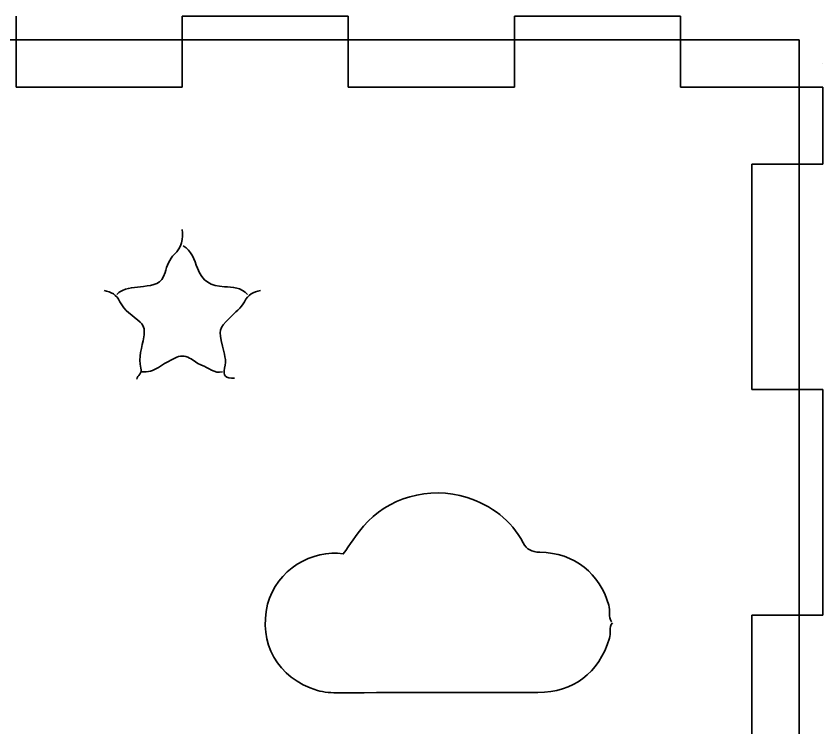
# Model space of a CAD drawing. Header units: inches. Extents: x 5 to 205, y -289 to -24.
# Drawn here: x 100 to 134, y -54.28 to -24.28 of the extents above; entities that cross this region are included whole.
import ezdxf

# ---------------------------------------------------------------- set-up
doc = ezdxf.new("R2010")
doc.units = ezdxf.units.IN
doc.header["$MEASUREMENT"] = 0
doc.layers.add('Capa 1', color=7, linetype='Continuous')

# ---------------------------------------------------------------- blocks, each defined once
blk = doc.blocks.new('block 2')
at = {"layer": 'Capa 1', "color": 250, "lineweight": 35, "true_color": 0x201815}
for points in [[(100.001, -24.283), (100.001, -27.283)], [(107.001, -24.283), (114.001, -24.283)], [(107.001, -24.283), (107.001, -27.283)], [(114.001, -24.283), (114.001, -27.283)], [(121.001, -24.283), (128.001, -24.283)], [(121.001, -24.283), (121.001, -27.283)], [(128.001, -27.283), (128.001, -24.283)], [(134, -26.283), (134, -26.283)], [(100.001, -27.283), (107.001, -27.283)], [(114.001, -27.283), (121.001, -27.283)], [(128.001, -27.283), (131.001, -27.283)], [(131, -27.283), (134, -27.283)], [(134, -27.283), (134, -30.523)], [(131, -30.523), (131, -40.027)], [(134, -30.523), (131, -30.523)], [(134, -30.523), (134, -30.523)], [(134, -30.523), (134, -30.523)], [(131, -40.027), (134, -40.027)], [(134, -40.027), (134, -40.027)], [(134, -49.531), (134, -40.027)], [(131, -49.531), (131, -49.531)], [(131, -49.531), (134, -49.531)], [(131, -59.035), (131, -49.531)]]:
    blk.add_lwpolyline(points, dxfattribs=at)
blk = doc.blocks.new('block 28')
at = {"layer": 'Capa 1', "color": 7, "lineweight": 35, "true_color": 0xffffff}
blk.add_open_spline([(125.092, -49.813), (124.946, -49.599), (125.044, -49.346), (124.979, -49.115), (124.61, -47.792), (123.538, -46.9), (122.069, -46.88), (121.726, -46.875), (121.524, -46.764), (121.371, -46.482), (120.849, -45.52), (120.052, -44.911), (119.01, -44.578), (117.403, -44.062), (115.631, -44.597), (114.635, -45.787), (114.327, -46.155), (114.068, -46.563), (113.789, -46.948), (112.518, -46.743), (110.951, -47.623), (110.598, -49.076), (110.206, -50.692), (110.994, -52.189), (112.698, -52.704), (112.979, -52.789), (113.306, -52.805), (113.623, -52.804), (116.413, -52.791), (119.202, -52.806), (121.992, -52.793), (123.488, -52.786), (124.548, -51.987), (125.006, -50.508), (125.07, -50.301), (124.974, -50.051), (125.13, -49.852)], degree=3, knots=[0, 0, 0, 0, 1, 1, 1, 2, 2, 2, 3, 3, 3, 4, 4, 4, 5, 5, 5, 6, 6, 6, 7, 7, 7, 8, 8, 8, 9, 9, 9, 10, 10, 10, 11, 11, 11, 12, 12, 12, 12], dxfattribs=at)
blk = doc.blocks.new('block 29')
at = {"layer": 'Capa 1', "color": 7, "lineweight": 35, "true_color": 0xffffff}
for points, knots in [([(107.001, -33.27), (107.03, -33.667), (106.999, -34.02), (106.665, -34.33), (106.466, -34.514), (106.345, -34.821), (106.275, -35.094), (106.148, -35.596), (105.768, -35.624), (105.374, -35.674), (105.031, -35.719), (104.675, -35.715), (104.367, -35.906), (104.322, -35.935), (104.289, -35.982), (104.25, -36.021)], [0, 0, 0, 0, 1, 1, 1, 2, 2, 2, 3, 3, 3, 4, 4, 4, 5, 5, 5, 5]), ([(107.039, -33.968), (107.398, -34.176), (107.518, -34.569), (107.641, -34.904), (107.851, -35.473), (108.208, -35.664), (108.782, -35.689), (109.113, -35.703), (109.498, -35.713), (109.752, -36.021)], [0, 0, 0, 0, 1, 1, 1, 2, 2, 2, 3, 3, 3, 3]), ([(103.707, -35.847), (104.003, -35.904), (104.23, -36.015), (104.378, -36.325), (104.553, -36.692), (104.928, -36.908), (105.224, -37.178), (105.433, -37.368), (105.417, -37.559), (105.381, -37.805), (105.318, -38.24), (105.129, -38.672), (105.263, -39.119), (105.33, -39.343), (105.117, -39.422), (105.083, -39.586)], [0, 0, 0, 0, 1, 1, 1, 2, 2, 2, 3, 3, 3, 4, 4, 4, 5, 5, 5, 5]), ([(110.294, -35.847), (109.998, -35.904), (109.775, -36.018), (109.62, -36.323), (109.489, -36.581), (109.226, -36.775), (109.015, -36.989), (108.515, -37.494), (108.533, -37.487), (108.696, -38.193), (108.765, -38.491), (108.88, -38.793), (108.789, -39.122), (108.701, -39.444), (108.817, -39.544), (109.209, -39.547)], [0, 0, 0, 0, 1, 1, 1, 2, 2, 2, 3, 3, 3, 4, 4, 4, 5, 5, 5, 5]), ([(108.705, -39.276), (108.354, -39.364), (108.107, -39.104), (107.817, -38.998), (107.635, -38.931), (107.482, -38.792), (107.31, -38.696), (107.107, -38.584), (106.896, -38.586), (106.691, -38.695), (106.457, -38.821), (106.215, -38.937), (105.997, -39.087), (105.779, -39.236), (105.551, -39.291), (105.296, -39.276)], [0, 0, 0, 0, 1, 1, 1, 2, 2, 2, 3, 3, 3, 4, 4, 4, 5, 5, 5, 5])]:
    blk.add_open_spline(points, degree=3, knots=knots, dxfattribs=at)

msp = doc.modelspace()

# ---------------------------------------------------------------- linework, layer by layer
at = {"layer": 'Capa 1', "color": 250, "lineweight": 35, "true_color": 0x201815}
msp.add_lwpolyline([(133, -83.283), (74, -83.283), (74, -25.283), (133, -25.283), (133, -83.283)], dxfattribs=at)

# ---------------------------------------------------------------- block references
at = {"layer": 'Capa 1'}
for name in ['block 2', 'block 29', 'block 28']:
    msp.add_blockref(name, (0, 0), dxfattribs=at)

doc.saveas('drawing.dxf')
